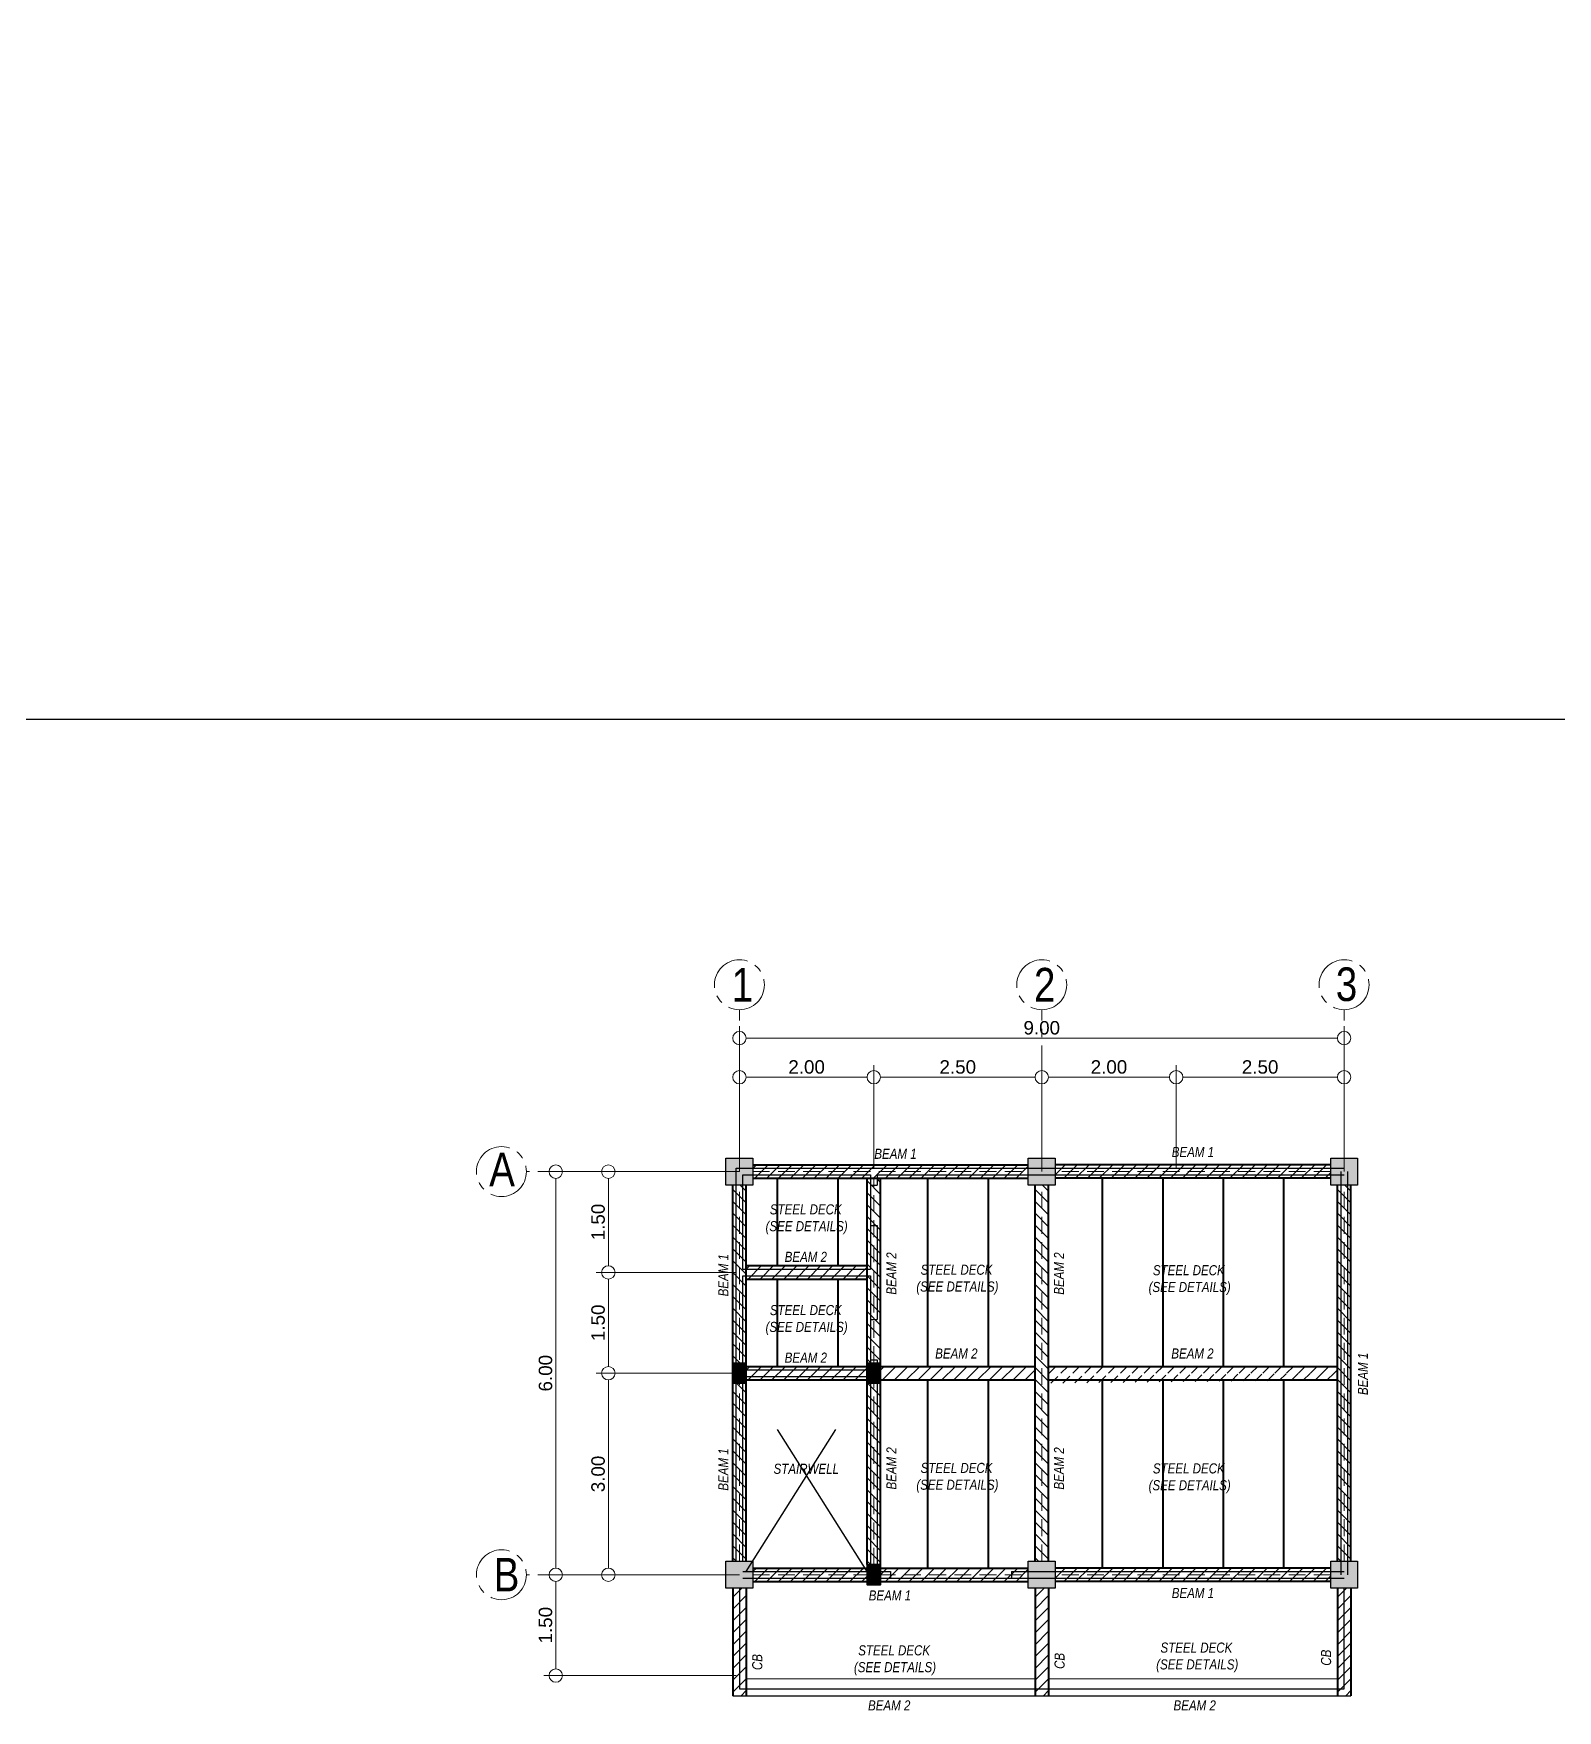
# Model space of a CAD drawing. Header units: metres. Extents: x -460 to 31334, y -1777 to 24987.
# Drawn here: x -95.25 to -72.57, y -770.36 to -745.4 of the extents above; entities that cross this region are included whole.
import ezdxf

# ---------------------------------------------------------------- set-up
doc = ezdxf.new("R2010")
doc.units = ezdxf.units.M
doc.header["$MEASUREMENT"] = 0
doc.linetypes.add('CENTER2', pattern=[1.125, 0.75, -0.125, 0.125, -0.125])
doc.linetypes.add('DASHED2', pattern=[0.375, 0.25, -0.125])
doc.layers.get('Defpoints').update_dxf_attribs({"color": 2})
for name, color, linetype in [('01 FURNITURE', 8, 'Continuous'), ('Anno_Flr. Level', 1, 'Continuous'), ('wall', 7, 'Continuous')]:
    doc.layers.add(name, color=color, linetype=linetype)
for name, color, linetype, lineweight in [('Arch_Door', 1, 'Continuous', 18), ('COLUMNS', 5, 'Continuous', 25), ('DIM', 8, 'Continuous', 5)]:
    doc.layers.add(name, color=color, linetype=linetype, lineweight=lineweight)
doc.styles.add('AN100', font='ARIALN.TTF', dxfattribs={"height": 0.25})
doc.styles.get("Standard").update_dxf_attribs({"font": 'arial.ttf'})
doc.dimstyles.get("Standard").update_dxf_attribs({"dimtxt": 0.2, "dimasz": 0.2, "dimexe": 0.18, "dimexo": 0.05, "dimgap": 0.05, "dimtad": 1, "dimzin": 0, "dimdsep": 46, "dimtxsty": 'Standard', "dimblk": 'DOTBLANK', "dimcen": 0.09, "dimclrd": 256, "dimclre": 256, "dimaunit": 1, "dimadec": 6, "dimazin": 0, "dimtfac": 1, "dimtix": 1, "dimtofl": 0, "dimtmove": 0, "dimatfit": 3, "dimfxl": 1, "dimtolj": 1, "dimtzin": 0, "dimlwd": -1, "dimlwe": -1, "dimarcsym": 0})
picture_1 = doc.add_image_def('image17.jpg', size_in_pixel=(1570, 968))
pattern_1 = [(45, (-238.5976, 10.3159), (-0.088388348, 0.088388348), [])]
pattern_2 = [(45, (-238.5976, 4.3159), (-0.088388348, 0.088388348), [])]

# ---------------------------------------------------------------- blocks, each defined once
blk = doc.blocks.new('_DotBlank')
at = {"color": 0, "linetype": 'ByBlock', "lineweight": -2}
blk.add_line((-0.5, 0), (-1, 0), dxfattribs=at)
blk.add_circle((0, 0), 0.5, dxfattribs=at)
blk = doc.blocks.new('*D661')
at = {"layer": 'Defpoints', "color": 0, "transparency": 16777216}
for p in [(-75.743, -760.935), (-78.243, -762.34), (-75.743, -762.34)]:
    blk.add_point(p, dxfattribs=at)
at = {"layer": 'DIM', "transparency": 16777216}
for p, q in [((-78.243, -762.29), (-78.243, -760.755)), ((-78.043, -760.935), (-75.943, -760.935)), ((-75.743, -762.29), (-75.743, -760.755))]:
    blk.add_line(p, q, dxfattribs=at)
at = {"layer": 'DIM', "transparency": 16777216, "xscale": 0.2, "yscale": 0.2, "zscale": 0.2, "rotation": 180}
blk.add_blockref('_DotBlank', (-78.243, -760.935), dxfattribs=at)
at = {"layer": 'DIM', "transparency": 16777216, "xscale": 0.2, "yscale": 0.2, "zscale": 0.2}
blk.add_blockref('_DotBlank', (-75.743, -760.935), dxfattribs=at)
at = {"layer": 'DIM', "color": 0, "transparency": 16777216, "insert": (-76.993, -760.783), "char_height": 0.2, "attachment_point": 5}
blk.add_mtext('\\A1;2.50', dxfattribs=at)
blk = doc.blocks.new('*D662')
at = {"layer": 'Defpoints', "color": 0, "transparency": 16777216}
for p in [(-84.743, -762.34), (-86.694, -763.84), (-84.743, -763.84)]:
    blk.add_point(p, dxfattribs=at)
at = {"layer": 'DIM', "transparency": 16777216}
for p, q in [((-84.793, -762.34), (-86.874, -762.34)), ((-86.694, -762.54), (-86.694, -763.64)), ((-84.793, -763.84), (-86.874, -763.84))]:
    blk.add_line(p, q, dxfattribs=at)
at = {"layer": 'DIM', "transparency": 16777216, "xscale": 0.2, "yscale": 0.2, "zscale": 0.2}
for p, rotation in [((-86.694, -762.34), 90), ((-86.694, -763.84), 270)]:
    blk.add_blockref('_DotBlank', p, dxfattribs=dict(at, rotation=rotation))
at = {"layer": 'DIM', "color": 0, "transparency": 16777216, "insert": (-86.846, -763.09), "char_height": 0.2, "attachment_point": 5, "rotation": 90}
blk.add_mtext('\\A1;1.50', dxfattribs=at)
blk = doc.blocks.new('*D663')
at = {"layer": 'Defpoints', "color": 0, "transparency": 16777216}
for p in [(-82.743, -760.935), (-84.743, -762.34), (-82.743, -762.34)]:
    blk.add_point(p, dxfattribs=at)
at = {"layer": 'DIM', "transparency": 16777216}
for p, q in [((-84.743, -762.29), (-84.743, -760.755)), ((-84.543, -760.935), (-82.943, -760.935)), ((-82.743, -762.29), (-82.743, -760.755))]:
    blk.add_line(p, q, dxfattribs=at)
at = {"layer": 'DIM', "transparency": 16777216, "xscale": 0.2, "yscale": 0.2, "zscale": 0.2, "rotation": 180}
blk.add_blockref('_DotBlank', (-84.743, -760.935), dxfattribs=at)
at = {"layer": 'DIM', "transparency": 16777216, "xscale": 0.2, "yscale": 0.2, "zscale": 0.2}
blk.add_blockref('_DotBlank', (-82.743, -760.935), dxfattribs=at)
at = {"layer": 'DIM', "color": 0, "transparency": 16777216, "insert": (-83.743, -760.783), "char_height": 0.2, "attachment_point": 5}
blk.add_mtext('\\A1;2.00', dxfattribs=at)
blk = doc.blocks.new('*D664')
at = {"layer": 'Defpoints', "color": 0, "transparency": 16777216}
for p in [(-80.243, -760.935), (-82.743, -762.34), (-80.243, -762.34)]:
    blk.add_point(p, dxfattribs=at)
at = {"layer": 'DIM', "transparency": 16777216}
for p, q in [((-82.743, -762.29), (-82.743, -760.755)), ((-82.543, -760.935), (-80.443, -760.935)), ((-80.243, -762.29), (-80.243, -760.755))]:
    blk.add_line(p, q, dxfattribs=at)
at = {"layer": 'DIM', "transparency": 16777216, "xscale": 0.2, "yscale": 0.2, "zscale": 0.2, "rotation": 180}
blk.add_blockref('_DotBlank', (-82.743, -760.935), dxfattribs=at)
at = {"layer": 'DIM', "transparency": 16777216, "xscale": 0.2, "yscale": 0.2, "zscale": 0.2}
blk.add_blockref('_DotBlank', (-80.243, -760.935), dxfattribs=at)
at = {"layer": 'DIM', "color": 0, "transparency": 16777216, "insert": (-81.493, -760.783), "char_height": 0.2, "attachment_point": 5}
blk.add_mtext('\\A1;2.50', dxfattribs=at)
blk = doc.blocks.new('*D665')
at = {"layer": 'Defpoints', "color": 0, "transparency": 16777216}
for p in [(-75.743, -760.353), (-75.743, -760.655), (-84.743, -760.835)]:
    blk.add_point(p, dxfattribs=at)
at = {"layer": 'DIM', "transparency": 16777216}
for p, q in [((-84.743, -760.785), (-84.743, -760.173)), ((-75.743, -760.605), (-75.743, -760.173)), ((-84.543, -760.353), (-75.943, -760.353))]:
    blk.add_line(p, q, dxfattribs=at)
at = {"layer": 'DIM', "transparency": 16777216, "xscale": 0.2, "yscale": 0.2, "zscale": 0.2, "rotation": 180}
blk.add_blockref('_DotBlank', (-84.743, -760.353), dxfattribs=at)
at = {"layer": 'DIM', "transparency": 16777216, "xscale": 0.2, "yscale": 0.2, "zscale": 0.2}
blk.add_blockref('_DotBlank', (-75.743, -760.353), dxfattribs=at)
at = {"layer": 'DIM', "color": 0, "transparency": 16777216, "insert": (-80.243, -760.2), "char_height": 0.2, "attachment_point": 5}
blk.add_mtext('\\A1;9.00', dxfattribs=at)
blk = doc.blocks.new('*D666')
at = {"layer": 'Defpoints', "color": 0, "transparency": 16777216}
for p in [(-84.743, -765.34), (-86.694, -768.34), (-84.943, -768.34)]:
    blk.add_point(p, dxfattribs=at)
at = {"layer": 'DIM', "transparency": 16777216}
for p, q in [((-84.793, -765.34), (-86.874, -765.34)), ((-86.694, -765.54), (-86.694, -768.14)), ((-84.993, -768.34), (-86.874, -768.34))]:
    blk.add_line(p, q, dxfattribs=at)
at = {"layer": 'DIM', "transparency": 16777216, "xscale": 0.2, "yscale": 0.2, "zscale": 0.2}
for p, rotation in [((-86.694, -765.34), 90), ((-86.694, -768.34), 270)]:
    blk.add_blockref('_DotBlank', p, dxfattribs=dict(at, rotation=rotation))
at = {"layer": 'DIM', "color": 0, "transparency": 16777216, "insert": (-86.846, -766.84), "char_height": 0.2, "attachment_point": 5, "rotation": 90}
blk.add_mtext('\\A1;3.00', dxfattribs=at)
blk = doc.blocks.new('*D667')
at = {"layer": 'Defpoints', "color": 0, "transparency": 16777216}
for p in [(-84.943, -768.34), (-87.476, -769.84), (-84.743, -769.84)]:
    blk.add_point(p, dxfattribs=at)
at = {"layer": 'DIM', "transparency": 16777216}
for p, q in [((-84.993, -768.34), (-87.656, -768.34)), ((-87.476, -768.54), (-87.476, -769.64)), ((-84.793, -769.84), (-87.656, -769.84))]:
    blk.add_line(p, q, dxfattribs=at)
at = {"layer": 'DIM', "transparency": 16777216, "xscale": 0.2, "yscale": 0.2, "zscale": 0.2}
for p, rotation in [((-87.476, -768.34), 90), ((-87.476, -769.84), 270)]:
    blk.add_blockref('_DotBlank', p, dxfattribs=dict(at, rotation=rotation))
at = {"layer": 'DIM', "color": 0, "transparency": 16777216, "insert": (-87.629, -769.09), "char_height": 0.2, "attachment_point": 5, "rotation": 90}
blk.add_mtext('\\A1;1.50', dxfattribs=at)
blk = doc.blocks.new('*D660')
at = {"layer": 'Defpoints', "color": 0, "transparency": 16777216}
for p in [(-87.476, -762.34), (-86.694, -762.34), (-86.694, -768.34)]:
    blk.add_point(p, dxfattribs=at)
at = {"layer": 'DIM', "transparency": 16777216}
for p, q in [((-86.744, -762.34), (-87.656, -762.34)), ((-87.476, -768.14), (-87.476, -762.54)), ((-86.744, -768.34), (-87.656, -768.34))]:
    blk.add_line(p, q, dxfattribs=at)
at = {"layer": 'DIM', "transparency": 16777216, "xscale": 0.2, "yscale": 0.2, "zscale": 0.2}
for p, rotation in [((-87.476, -762.34), 90), ((-87.476, -768.34), 270)]:
    blk.add_blockref('_DotBlank', p, dxfattribs=dict(at, rotation=rotation))
at = {"layer": 'DIM', "color": 0, "transparency": 16777216, "insert": (-87.629, -765.34), "char_height": 0.2, "attachment_point": 5, "rotation": 90}
blk.add_mtext('\\A1;6.00', dxfattribs=at)
blk = doc.blocks.new('*D658')
at = {"layer": 'Defpoints', "color": 0, "transparency": 16777216}
for p in [(-80.243, -760.935), (-80.243, -762.34), (-78.243, -762.34)]:
    blk.add_point(p, dxfattribs=at)
at = {"layer": 'DIM', "transparency": 16777216}
for p, q in [((-80.243, -762.29), (-80.243, -760.755)), ((-78.443, -760.935), (-80.043, -760.935)), ((-78.243, -762.29), (-78.243, -760.755))]:
    blk.add_line(p, q, dxfattribs=at)
at = {"layer": 'DIM', "transparency": 16777216, "xscale": 0.2, "yscale": 0.2, "zscale": 0.2, "rotation": 180}
blk.add_blockref('_DotBlank', (-80.243, -760.935), dxfattribs=at)
at = {"layer": 'DIM', "transparency": 16777216, "xscale": 0.2, "yscale": 0.2, "zscale": 0.2}
blk.add_blockref('_DotBlank', (-78.243, -760.935), dxfattribs=at)
at = {"layer": 'DIM', "color": 0, "transparency": 16777216, "insert": (-79.243, -760.783), "char_height": 0.2, "attachment_point": 5}
blk.add_mtext('\\A1;2.00', dxfattribs=at)
blk = doc.blocks.new('*D659')
at = {"layer": 'Defpoints', "color": 0, "transparency": 16777216}
for p in [(-86.694, -763.84), (-84.743, -763.84), (-84.743, -765.34)]:
    blk.add_point(p, dxfattribs=at)
at = {"layer": 'DIM', "transparency": 16777216}
for p, q in [((-84.793, -763.84), (-86.874, -763.84)), ((-86.694, -765.14), (-86.694, -764.04)), ((-84.793, -765.34), (-86.874, -765.34))]:
    blk.add_line(p, q, dxfattribs=at)
at = {"layer": 'DIM', "transparency": 16777216, "xscale": 0.2, "yscale": 0.2, "zscale": 0.2}
for p, rotation in [((-86.694, -763.84), 90), ((-86.694, -765.34), 270)]:
    blk.add_blockref('_DotBlank', p, dxfattribs=dict(at, rotation=rotation))
at = {"layer": 'DIM', "color": 0, "transparency": 16777216, "insert": (-86.846, -764.59), "char_height": 0.2, "attachment_point": 5, "rotation": 90}
blk.add_mtext('\\A1;1.50', dxfattribs=at)

msp = doc.modelspace()

# ---------------------------------------------------------------- hatches: boundary and pattern name
at = {"layer": '01 FURNITURE', "lineweight": 9, "transparency": 33554618}
h = msp.add_hatch(dxfattribs=at)
h.set_pattern_fill('ANSI31', color=1)
h.set_pattern_definition(pattern_1)
h.paths.add_polyline_path([(-80.44316, -762.23964), (-84.54316, -762.23964), (-84.54316, -762.33964), (-80.44316, -762.33964)])
h.paths.add_polyline_path([(-80.44316, -762.33964), (-84.54316, -762.33964), (-84.54316, -762.43964), (-80.44316, -762.43964)])
h = msp.add_hatch(dxfattribs=at)
h.set_pattern_fill('ANSI31', color=1, angle=90)
h.set_pattern_definition([(135, (-855.3987, -922.24343), (-0.088388348, -0.088388348), [])])
h.paths.add_polyline_path([(-82.84316, -762.43964), (-82.84316, -768.18898), (-82.74316, -768.18898), (-82.74316, -762.43964)])
h.paths.add_polyline_path([(-82.74316, -762.43964), (-82.74316, -768.18898), (-82.64316, -768.18898), (-82.64316, -762.43964)])
h = msp.add_hatch(dxfattribs=at)
h.set_pattern_fill('ANSI31', color=1)
h.set_pattern_definition(pattern_1)
h.paths.add_polyline_path([(-80.04316, -762.23964), (-75.94316, -762.23964), (-75.94316, -762.33964), (-80.04316, -762.33964)])
h.paths.add_polyline_path([(-80.04316, -762.33964), (-75.94316, -762.33964), (-75.94316, -762.43964), (-80.04316, -762.43964)])
h = msp.add_hatch(dxfattribs=at)
h.set_pattern_fill('ANSI31', color=1, angle=90)
h.set_pattern_definition([(135, (-857.3987, -922.19409), (-0.088388348, -0.088388348), [])])
h.paths.add_polyline_path([(-84.84316, -762.53964), (-84.84316, -768.13964), (-84.74316, -768.13964), (-84.74316, -762.53964)])
h.paths.add_polyline_path([(-84.74316, -762.53964), (-84.74316, -768.13964), (-84.64316, -768.13964), (-84.64316, -762.53964)])
h = msp.add_hatch(dxfattribs=at)
h.set_pattern_fill('ANSI31', color=1, angle=90)
h.set_pattern_definition([(135, (-852.8987, -922.19409), (-0.088388348, -0.088388348), [])])
h.paths.add_polyline_path([(-80.34316, -762.53964), (-80.34316, -768.13964), (-80.24316, -768.13964), (-80.24316, -762.53964)])
h.paths.add_polyline_path([(-80.24316, -762.53964), (-80.24316, -768.13964), (-80.14316, -768.13964), (-80.14316, -762.53964)])
h = msp.add_hatch(dxfattribs=at)
h.set_pattern_fill('ANSI31', color=1, angle=90)
h.set_pattern_definition([(135, (-848.3987, -922.19409), (-0.088388348, -0.088388348), [])])
h.paths.add_polyline_path([(-75.84316, -762.53964), (-75.84316, -768.13964), (-75.74316, -768.13964), (-75.74316, -762.53964)])
h.paths.add_polyline_path([(-75.74316, -762.53964), (-75.74316, -768.13964), (-75.64316, -768.13964), (-75.64316, -762.53964)])
h = msp.add_hatch(dxfattribs=at)
h.set_pattern_fill('ANSI31', color=1)
h.set_pattern_definition([(45, (-238.69761, 8.81656), (-0.088388348, 0.088388348), [])])
h.paths.add_polyline_path([(-82.84316, -763.83898), (-82.84316, -763.73898), (-84.64316, -763.73898), (-84.64316, -763.83898)])
h.paths.add_polyline_path([(-82.84316, -763.93898), (-82.84316, -763.83898), (-84.64316, -763.83898), (-84.64316, -763.93898)])
h = msp.add_hatch(dxfattribs=at)
h.set_pattern_fill('ANSI31', color=1)
h.set_pattern_definition([(45, (-238.69761, 7.31656), (-0.088388348, 0.088388348), [])])
h.paths.add_polyline_path([(-82.84316, -765.33898), (-82.84316, -765.23898), (-84.64316, -765.23898), (-84.64316, -765.33898)])
h.paths.add_polyline_path([(-82.84316, -765.43898), (-82.84316, -765.33898), (-84.64316, -765.33898), (-84.64316, -765.43898)])
h = msp.add_hatch(dxfattribs=at)
h.set_pattern_fill('ANSI31', color=1)
h.set_pattern_definition([(45, (-236.69761, 7.31656), (-0.088388348, 0.088388348), [])])
h.paths.add_polyline_path([(-80.34316, -765.33898), (-80.34316, -765.23898), (-82.64316, -765.23898), (-82.64316, -765.33898)])
h.paths.add_polyline_path([(-80.34316, -765.43898), (-80.34316, -765.33898), (-82.64316, -765.33898), (-82.64316, -765.43898)])
h = msp.add_hatch(dxfattribs=at)
h.set_pattern_fill('ANSI31', color=1)
h.set_pattern_definition([(45, (-232.19761, 7.31656), (-0.088388348, 0.088388348), [])])
h.paths.add_polyline_path([(-75.84316, -765.33898), (-75.84316, -765.23898), (-80.14316, -765.23898), (-80.14316, -765.33898)])
h.paths.add_polyline_path([(-75.84316, -765.43898), (-75.84316, -765.33898), (-80.14316, -765.38898), (-80.14316, -765.48898)])
h = msp.add_hatch(dxfattribs=at)
h.set_pattern_fill('ANSI31', color=1)
h.set_pattern_definition(pattern_2)
h.paths.add_polyline_path([(-80.44316, -768.23964), (-84.54316, -768.23964), (-84.54316, -768.33964), (-80.44316, -768.33964)])
h.paths.add_polyline_path([(-80.44316, -768.33964), (-84.54316, -768.33964), (-84.54316, -768.43964), (-80.44316, -768.43964)])
h = msp.add_hatch(dxfattribs=at)
h.set_pattern_fill('ANSI31', color=1)
h.set_pattern_definition(pattern_2)
h.paths.add_polyline_path([(-80.04316, -768.23964), (-75.94316, -768.23964), (-75.94316, -768.33964), (-80.04316, -768.33964)])
h.paths.add_polyline_path([(-80.04316, -768.33964), (-75.94316, -768.33964), (-75.94316, -768.43964), (-80.04316, -768.43964)])
h = msp.add_hatch(dxfattribs=at)
h.set_pattern_fill('ANSI31', color=1)
h.set_pattern_definition([(45, (-234.3976, 8.9659), (-0.088388348, 0.088388348), [])])
h.paths.add_polyline_path([(-84.64316, -768.53964), (-84.84316, -768.53964), (-84.84316, -770.13964), (-84.64316, -770.13964)])
h = msp.add_hatch(dxfattribs=at)
h.set_pattern_fill('ANSI31', color=1)
h.set_pattern_definition([(45, (-229.8976, 8.9659), (-0.088388348, 0.088388348), [])])
h.paths.add_polyline_path([(-80.14316, -768.53964), (-80.34316, -768.53964), (-80.34316, -770.13964), (-80.14316, -770.13964)])
h = msp.add_hatch(dxfattribs=at)
h.set_pattern_fill('ANSI31', color=1)
h.set_pattern_definition([(45, (-225.3976, 8.9659), (-0.088388348, 0.088388348), [])])
h.paths.add_polyline_path([(-75.64316, -768.53964), (-75.84316, -768.53964), (-75.84316, -770.13964), (-75.64316, -770.13964)])
at = {"layer": 'COLUMNS'}
h = msp.add_hatch(color=256, dxfattribs=at)
h.dxf.hatch_style = 1
h.paths.add_polyline_path([(-84.94316, -762.13964), (-84.54316, -762.13964), (-84.54316, -762.53964), (-84.94316, -762.53964)])
h = msp.add_hatch(color=256, dxfattribs=at)
h.dxf.hatch_style = 1
h.paths.add_polyline_path([(-80.44316, -762.13964), (-80.04316, -762.13964), (-80.04316, -762.53964), (-80.44316, -762.53964)])
h = msp.add_hatch(color=256, dxfattribs=at)
h.dxf.hatch_style = 1
h.paths.add_polyline_path([(-75.94316, -762.13964), (-75.54316, -762.13964), (-75.54316, -762.53964), (-75.94316, -762.53964)])
h = msp.add_hatch(color=256, dxfattribs=at)
h.dxf.hatch_style = 1
h.paths.add_polyline_path([(-84.84316, -765.18865), (-84.64316, -765.18931), (-84.64316, -765.48964), (-84.84316, -765.48898)])
h = msp.add_hatch(color=256, dxfattribs=at)
h.dxf.hatch_style = 1
h.paths.add_polyline_path([(-82.84316, -765.18865), (-82.64316, -765.18931), (-82.64316, -765.48964), (-82.84316, -765.48898)])
h = msp.add_hatch(color=256, dxfattribs=at)
h.dxf.hatch_style = 1
h.paths.add_polyline_path([(-84.94316, -768.13964), (-84.54316, -768.13964), (-84.54316, -768.53964), (-84.94316, -768.53964)])
h = msp.add_hatch(color=256, dxfattribs=at)
h.dxf.hatch_style = 1
h.paths.add_polyline_path([(-82.84316, -768.18865), (-82.64316, -768.18931), (-82.64316, -768.48964), (-82.84316, -768.48898)])
h = msp.add_hatch(color=256, dxfattribs=at)
h.dxf.hatch_style = 1
h.paths.add_polyline_path([(-80.44316, -768.13964), (-80.04316, -768.13964), (-80.04316, -768.53964), (-80.44316, -768.53964)])
h = msp.add_hatch(color=256, dxfattribs=at)
h.dxf.hatch_style = 1
h.paths.add_polyline_path([(-75.94316, -768.13964), (-75.54316, -768.13964), (-75.54316, -768.53964), (-75.94316, -768.53964)])

# ---------------------------------------------------------------- linework, layer by layer
at = {"color": 251, "linetype": 'DASHED2', "ltscale": 10, "true_color": 0x636466}
for p, q in [((-84.64316, -768.28964), (-82.84316, -765.43898)), ((-82.84317, -768.28964), (-84.64316, -765.43898))]:
    msp.add_line(p, q, dxfattribs=at)
at = {"color": 13, "true_color": 0xf45b43}
for points in [[(-84.84316, -768.53964), (-84.84316, -770.13964), (-75.64316, -770.13964), (-75.64316, -768.53964)], [(-84.74316, -768.53964), (-84.74316, -770.03964), (-75.74316, -770.03964), (-75.74316, -768.53964)]]:
    msp.add_lwpolyline(points, dxfattribs=at)
at = {"layer": '01 FURNITURE', "color": 18, "linetype": 'CENTER2', "lineweight": 9, "true_color": 0x000000}
for p, q in [((-84.74316, -762.33964), (-84.74316, -759.93105)), ((-80.24316, -762.33964), (-80.24316, -759.93105)), ((-75.74316, -762.33964), (-75.74316, -759.93105))]:
    msp.add_line(p, q, dxfattribs=at)
at = {"layer": '01 FURNITURE', "color": 18, "lineweight": 40, "true_color": 0x000000}
for p, q in [((-84.54316, -762.23964), (-80.44316, -762.23964)), ((-84.54316, -762.43964), (-80.44316, -762.43964)), ((-84.18086, -762.43964), (-84.18086, -763.73898)), ((-83.28086, -762.43964), (-83.28086, -763.73898)), ((-82.84316, -768.18898), (-82.84316, -762.43964)), ((-82.64316, -768.18898), (-82.64316, -762.43964)), ((-81.94316, -762.43964), (-81.94316, -765.23898)), ((-81.04316, -762.43964), (-81.04316, -765.23898)), ((-75.94316, -762.23964), (-80.04316, -762.23964)), ((-75.94316, -762.43964), (-80.04316, -762.43964)), ((-79.34316, -762.43964), (-79.34316, -765.23898)), ((-78.44316, -762.43964), (-78.44316, -765.23898)), ((-77.54316, -762.43964), (-77.54316, -765.23898)), ((-76.64316, -762.43964), (-76.64316, -765.23898)), ((-84.84316, -768.13964), (-84.84316, -762.53964)), ((-84.64316, -768.13964), (-84.64316, -762.53964)), ((-80.34316, -768.13964), (-80.34316, -762.53964)), ((-80.14316, -768.13964), (-80.14316, -762.53964)), ((-75.84316, -768.13964), (-75.84316, -762.53964)), ((-75.64316, -768.13964), (-75.64316, -762.53964)), ((-84.64316, -763.73898), (-82.84316, -763.73898)), ((-84.64316, -763.93898), (-82.84316, -763.93898)), ((-84.18086, -763.93898), (-84.18086, -765.23898)), ((-83.28086, -763.93013), (-83.28086, -765.23898)), ((-84.64316, -765.23898), (-80.34316, -765.23898)), ((-84.64316, -765.43898), (-80.34316, -765.43898)), ((-81.94316, -765.43898), (-81.94316, -768.23964)), ((-81.04316, -765.43898), (-81.04316, -768.23964)), ((-80.14316, -765.23898), (-75.84316, -765.23898)), ((-80.14316, -765.43898), (-75.84316, -765.43898)), ((-79.34316, -765.43898), (-79.34316, -768.23964)), ((-78.44316, -765.43898), (-78.44316, -768.23964)), ((-77.54316, -765.43898), (-77.54316, -768.23964)), ((-76.64316, -765.43898), (-76.64316, -768.23964)), ((-84.54316, -768.23964), (-80.44316, -768.23964)), ((-84.54316, -768.43964), (-80.44316, -768.43964)), ((-75.94316, -768.23964), (-80.04316, -768.23964)), ((-75.94316, -768.43964), (-80.04316, -768.43964)), ((-84.84316, -768.53964), (-84.84316, -770.13964)), ((-84.64316, -768.53964), (-84.64316, -770.13964)), ((-80.34316, -768.53964), (-80.34316, -770.13964)), ((-80.14316, -768.53964), (-80.14316, -770.13964)), ((-75.84316, -768.53964), (-75.84316, -770.13964)), ((-75.64316, -768.53964), (-75.64316, -770.13964))]:
    msp.add_line(p, q, dxfattribs=at)
at = {"layer": '01 FURNITURE', "color": 18, "linetype": 'DASHED2', "lineweight": 18, "true_color": 0x000000}
for p, q in [((-84.54316, -762.33964), (-80.44316, -762.33964)), ((-82.74316, -768.18898), (-82.74316, -762.43964)), ((-75.94316, -762.33964), (-80.04316, -762.33964)), ((-84.74316, -768.13964), (-84.74316, -762.53964)), ((-80.24316, -768.13964), (-80.24316, -762.53964)), ((-75.74316, -768.13964), (-75.74316, -762.53964)), ((-84.54316, -768.33964), (-80.44316, -768.33964)), ((-75.94316, -768.33964), (-80.04316, -768.33964)), ((-84.74316, -768.53964), (-84.74316, -769.68964))]:
    msp.add_line(p, q, dxfattribs=at)
at = {"layer": '01 FURNITURE', "color": 18, "lineweight": 18, "true_color": 0x000000}
for p, q in [((-84.64316, -769.88964), (-80.34316, -769.88964)), ((-80.14316, -769.88964), (-75.84316, -769.88964)), ((-84.84316, -770.13964), (-75.64316, -770.13964))]:
    msp.add_line(p, q, dxfattribs=at)
at = {"layer": '01 FURNITURE', "color": 18, "linetype": 'CENTER2', "lineweight": 9, "true_color": 0x000000}
for points in [[(-84.74316, -762.33964), (-87.91277, -762.33964)], [(-84.74316, -768.33964), (-87.91277, -768.33964)]]:
    msp.add_lwpolyline(points, dxfattribs=at)
at = {"layer": '01 FURNITURE', "color": 4, "lineweight": 35}
for points in [[(-84.84316, -765.18898), (-84.64316, -765.18898), (-84.64316, -765.48898), (-84.84316, -765.48898), (-84.84316, -765.18898)], [(-82.84316, -765.18898), (-82.64316, -765.18898), (-82.64316, -765.48898), (-82.84316, -765.48898), (-82.84316, -765.18898)], [(-82.84316, -768.18898), (-82.64316, -768.18898), (-82.64316, -768.48898), (-82.84316, -768.48898), (-82.84316, -768.18898)]]:
    msp.add_lwpolyline(points, dxfattribs=at)
at = {"layer": '01 FURNITURE', "color": 18, "linetype": 'CENTER2', "lineweight": 9, "true_color": 0x000000}
for centre in [(-84.74316, -759.55913), (-80.24316, -759.55913), (-75.74316, -759.55913), (-88.28469, -762.33964), (-88.28469, -768.33964)]:
    msp.add_circle(centre, 0.37192, dxfattribs=at)
at = {"layer": 'COLUMNS'}
for points in [[(-84.94316, -762.13964), (-84.54316, -762.13964), (-84.54316, -762.53964), (-84.94316, -762.53964)], [(-80.44316, -762.13964), (-80.04316, -762.13964), (-80.04316, -762.53964), (-80.44316, -762.53964)], [(-75.94316, -762.13964), (-75.54316, -762.13964), (-75.54316, -762.53964), (-75.94316, -762.53964)], [(-84.94316, -768.13964), (-84.54316, -768.13964), (-84.54316, -768.53964), (-84.94316, -768.53964)], [(-80.44316, -768.13964), (-80.04316, -768.13964), (-80.04316, -768.53964), (-80.44316, -768.53964)], [(-75.94316, -768.13964), (-75.54316, -768.13964), (-75.54316, -768.53964), (-75.94316, -768.53964)]]:
    msp.add_lwpolyline(points, close=True, dxfattribs=at)
at = {"layer": 'wall'}
for points in [[(-84.79316, -768.13964), (-84.79316, -762.28964), (-75.74316, -762.28964)], [(-84.69316, -763.78964), (-84.69316, -762.38964), (-82.79316, -762.38964)], [(-82.79316, -762.38964), (-82.79316, -763.78964)], [(-82.69316, -762.38964), (-75.74316, -762.38964)], [(-82.69316, -762.38964), (-82.69316, -762.53964)], [(-75.79316, -762.33964), (-75.79316, -768.33964)], [(-75.69316, -762.33964), (-75.69316, -768.33964)], [(-82.79316, -762.53964), (-82.69316, -762.53964)], [(-82.79316, -763.13964), (-82.69316, -763.13964)], [(-82.69316, -763.13964), (-82.69316, -764.53964)], [(-84.69316, -763.78964), (-82.79316, -763.78964)], [(-84.69316, -765.28964), (-84.69316, -763.88964)], [(-84.69316, -763.88964), (-82.79316, -763.88964)], [(-82.79316, -763.88964), (-82.79316, -765.28964)], [(-82.79316, -764.53964), (-82.69316, -764.53964)], [(-82.79316, -765.13964), (-82.69316, -765.13964)], [(-82.69316, -765.13964), (-82.69316, -768.28964), (-82.49426, -768.28964)], [(-84.69316, -765.28964), (-82.79316, -765.28964)], [(-84.69316, -768.13964), (-84.69316, -765.38964)], [(-84.69316, -765.38964), (-82.79316, -765.38964)], [(-82.79316, -765.38964), (-82.79316, -768.38964), (-75.74316, -768.38964)], [(-84.69316, -768.28964), (-82.79316, -768.28964)], [(-84.69316, -768.38964), (-82.79316, -768.38964)], [(-82.49426, -768.28964), (-82.49426, -768.38964)], [(-80.69426, -768.28964), (-75.74316, -768.28964)], [(-80.69426, -768.28964), (-80.69426, -768.38964)], [(-80.44316, -768.28964), (-80.29316, -768.28964)]]:
    msp.add_lwpolyline(points, dxfattribs=at)

# ---------------------------------------------------------------- texts
at = {"layer": 'Anno_Flr. Level', "color": 1, "lineweight": 9, "char_height": 0.15, "attachment_point": 1}
for s, insert, width in [('\\A1;\\pi0.23046;{\\fArial Narrow|b0|i1|c0|p34;BEAM 1 }', (-78.53885, -761.97251), 1.0708435), ('\\A1;\\pi0.23046;{\\fArial Narrow|b0|i1|c0|p34;BEAM 1 }', (-82.9661, -761.99949), 1.0708435), ('\\A1;\\pi0.15765;{\\fArial Narrow|b0|i1|c0|p34;\\C0;STEEL DECK\\P\\pi0.0938;(SEE DETAILS) }', (-84.44772, -762.82653), 1.38525), ('\\A1;\\pi0.2235,t1.2735;{\\fArial Narrow|b0|i1|c0|p34;BEAM 2}', (-84.29336, -763.53352), 1.0708435), ('\\A1;\\pi0.15765;{\\fArial Narrow|b0|i1|c0|p34;\\C0;STEEL DECK\\P\\pi0.0938;(SEE DETAILS) }', (-82.20357, -763.72467), 1.38525), ('\\A1;\\pi0.15765;{\\fArial Narrow|b0|i1|c0|p34;\\C0;STEEL DECK\\P\\pi0.0938;(SEE DETAILS) }', (-78.74693, -763.73199), 1.38525), ('\\A1;\\pi0.15765;{\\fArial Narrow|b0|i1|c0|p34;\\C0;STEEL DECK\\P\\pi0.0938;(SEE DETAILS) }', (-84.44772, -764.32587), 1.38525), ('\\A1;\\pi0.2235;{\\fArial Narrow|b0|i1|c0|p34;BEAM 2}', (-82.05315, -764.97185), 1.0708435), ('\\A1;\\pi0.2235;{\\fArial Narrow|b0|i1|c0|p34;BEAM 2}', (-78.53885, -764.97185), 1.0708435), ('\\A1;\\pi0.2235,t1.2735;{\\fArial Narrow|b0|i1|c0|p34;BEAM 2}', (-84.29336, -765.03352), 1.0708435), ('\\A1;\\pi0.21454;{\\fArial Narrow|b0|i1|c0|p34;\\C0;STAIRWELL}', (-84.44957, -766.6878), 1.38525), ('\\A1;\\pi0.15765;{\\fArial Narrow|b0|i1|c0|p34;\\C0;STEEL DECK\\P\\pi0.0938;(SEE DETAILS) }', (-82.20357, -766.67468), 1.38525), ('\\A1;\\pi0.15765;{\\fArial Narrow|b0|i1|c0|p34;\\C0;STEEL DECK\\P\\pi0.0938;(SEE DETAILS) }', (-78.74693, -766.682), 1.38525), ('\\A1;\\pi0.23046;{\\fArial Narrow|b0|i1|c0|p34;BEAM 1 }', (-83.04936, -768.57294), 1.0708435), ('\\A1;\\pi0.23046;{\\fArial Narrow|b0|i1|c0|p34;BEAM 1 }', (-78.53885, -768.5367), 1.0708435), ('\\A1;\\pi0.15765;{\\fArial Narrow|b0|i1|c0|p34;\\C0;STEEL DECK\\P\\pi0.0938;(SEE DETAILS) }', (-83.13238, -769.38969), 1.38525), ('\\A1;\\pi0.15765;{\\fArial Narrow|b0|i1|c0|p34;\\C0;STEEL DECK\\P\\pi0.0938;(SEE DETAILS) }', (-78.63373, -769.34899), 1.38525), ('\\A1;\\pi0.69596;{\\fArial Narrow|b0|i1|c0|p34;BEAM 2}', (-83.52488, -770.20958), 2.0157585), ('\\A1;\\pi0.69596;{\\fArial Narrow|b0|i1|c0|p34;BEAM 2}', (-78.97856, -770.20958), 2.0157585)]:
    msp.add_mtext(s, dxfattribs=dict(at, insert=insert, width=width))
at = {"layer": 'Anno_Flr. Level', "color": 1, "lineweight": 9, "char_height": 0.15, "attachment_point": 1, "rotation": 90}
for s, insert, width in [('\\A1;\\pi0.23046;{\\fArial Narrow|b0|i1|c0|p34;BEAM 1 }', (-85.05737, -764.42694), 1.0708435), ('\\A1;\\pi0.2235;{\\fArial Narrow|b0|i1|c0|p34;BEAM 2 }', (-82.55554, -764.39463), 1.0708435), ('\\A1;\\pi0.2235;{\\fArial Narrow|b0|i1|c0|p34;BEAM 2}', (-80.06148, -764.39529), 1.0708435), ('\\A1;\\pi0.23046;{\\fArial Narrow|b0|i1|c0|p34;BEAM 1 }', (-75.53885, -765.89565), 1.0708435), ('\\A1;\\pi0.2235;{\\fArial Narrow|b0|i1|c0|p34;BEAM 2 }', (-82.55554, -767.29543), 1.0708435), ('\\A1;\\pi0.2235;{\\fArial Narrow|b0|i1|c0|p34;BEAM 2}', (-80.06148, -767.2961), 1.0708435), ('\\A1;\\pi0.23046;{\\fArial Narrow|b0|i1|c0|p34;BEAM 1 }', (-85.05737, -767.31882), 1.0708435), ('\\A1;\\pi0.0215;{\\fArial Narrow|b0|i1|c0|p34;CB }', (-76.08686, -769.7147), 0.2638988), ('\\A1;\\pi0.00365;{\\fArial Narrow|b0|i1|c0|p34;CB }', (-84.55315, -769.7628), 0.228215), ('\\A1;\\pi0.01909;{\\fArial Narrow|b0|i1|c0|p34;CB }', (-80.05357, -769.76085), 0.259097)]:
    msp.add_mtext(s, dxfattribs=dict(at, insert=insert, width=width))
at = {"layer": 'Arch_Door', "color": 5, "linetype": 'Continuous', "char_height": 0.5, "width": 0.1151731, "attachment_point": 1, "style": 'AN100'}
for s, insert in [('{\\C3;1}', (-84.8588, -759.3082)), ('{\\C3;2}', (-80.3588, -759.3082)), ('{\\C3;3}', (-75.86646, -759.30056)), ('{\\C3;A}', (-88.46692, -762.05659)), ('{\\C3;B}', (-88.40033, -768.08871))]:
    msp.add_mtext(s, dxfattribs=dict(at, insert=insert))

# ---------------------------------------------------------------- dimensions: what is measured, and where the dimension line sits
at = {"layer": 'DIM', "color": 0}
for base, p1, p2, picture, middle in [((-75.74316, -760.35251), (-84.74316, -760.83541), (-75.74316, -760.65541), '*D665', (-80.24316, -760.2004)), ((-82.74316, -760.93541), (-84.74316, -762.33964), (-82.74316, -762.33964), '*D663', (-83.74316, -760.7833)), ((-80.24316, -760.93541), (-82.74316, -762.33964), (-80.24316, -762.33964), '*D664', (-81.49316, -760.7833)), ((-75.74316, -760.93541), (-78.24316, -762.33964), (-75.74316, -762.33964), '*D661', (-76.99316, -760.7833))]:
    dim = msp.add_linear_dim(base=base, p1=p1, p2=p2, dimstyle='Standard', dxfattribs=at)
    dim.commit()
    dim.dimension.update_dxf_attribs({"geometry": picture, "text_midpoint": middle})
for base, p1, p2, angle, picture, middle in [((-80.24316, -760.93541), (-78.24316, -762.33964), (-80.24316, -762.33964), 180, '*D658', (-79.24316, -760.7833)), ((-87.47648, -762.33964), (-86.69424, -768.33964), (-86.69424, -762.33964), 90, '*D660', (-87.6286, -765.33964)), ((-86.69424, -763.83964), (-84.74316, -762.33964), (-84.74316, -763.83964), 90, '*D662', (-86.84635, -763.08964)), ((-86.69424, -763.83964), (-84.74316, -765.33964), (-84.74316, -763.83964), 270, '*D659', (-86.84635, -764.58964)), ((-86.69424, -768.33964), (-84.74316, -765.33964), (-84.94316, -768.33964), 90, '*D666', (-86.84642, -766.83964)), ((-87.47648, -769.83964), (-84.94316, -768.33964), (-84.74316, -769.83964), 90, '*D667', (-87.6286, -769.08964))]:
    dim = msp.add_linear_dim(base=base, p1=p1, p2=p2, angle=angle, dimstyle='Standard', dxfattribs=at)
    dim.commit()
    dim.dimension.update_dxf_attribs({"geometry": picture, "text_midpoint": middle})

# ---------------------------------------------------------------- pictures from other files: only their frames are drawn
image = msp.add_image(picture_1, insert=(-244.9042, -755.61131), size_in_units=(195.01763, 120.24017))
image.dxf.flags = 7

doc.saveas('drawing.dxf')
